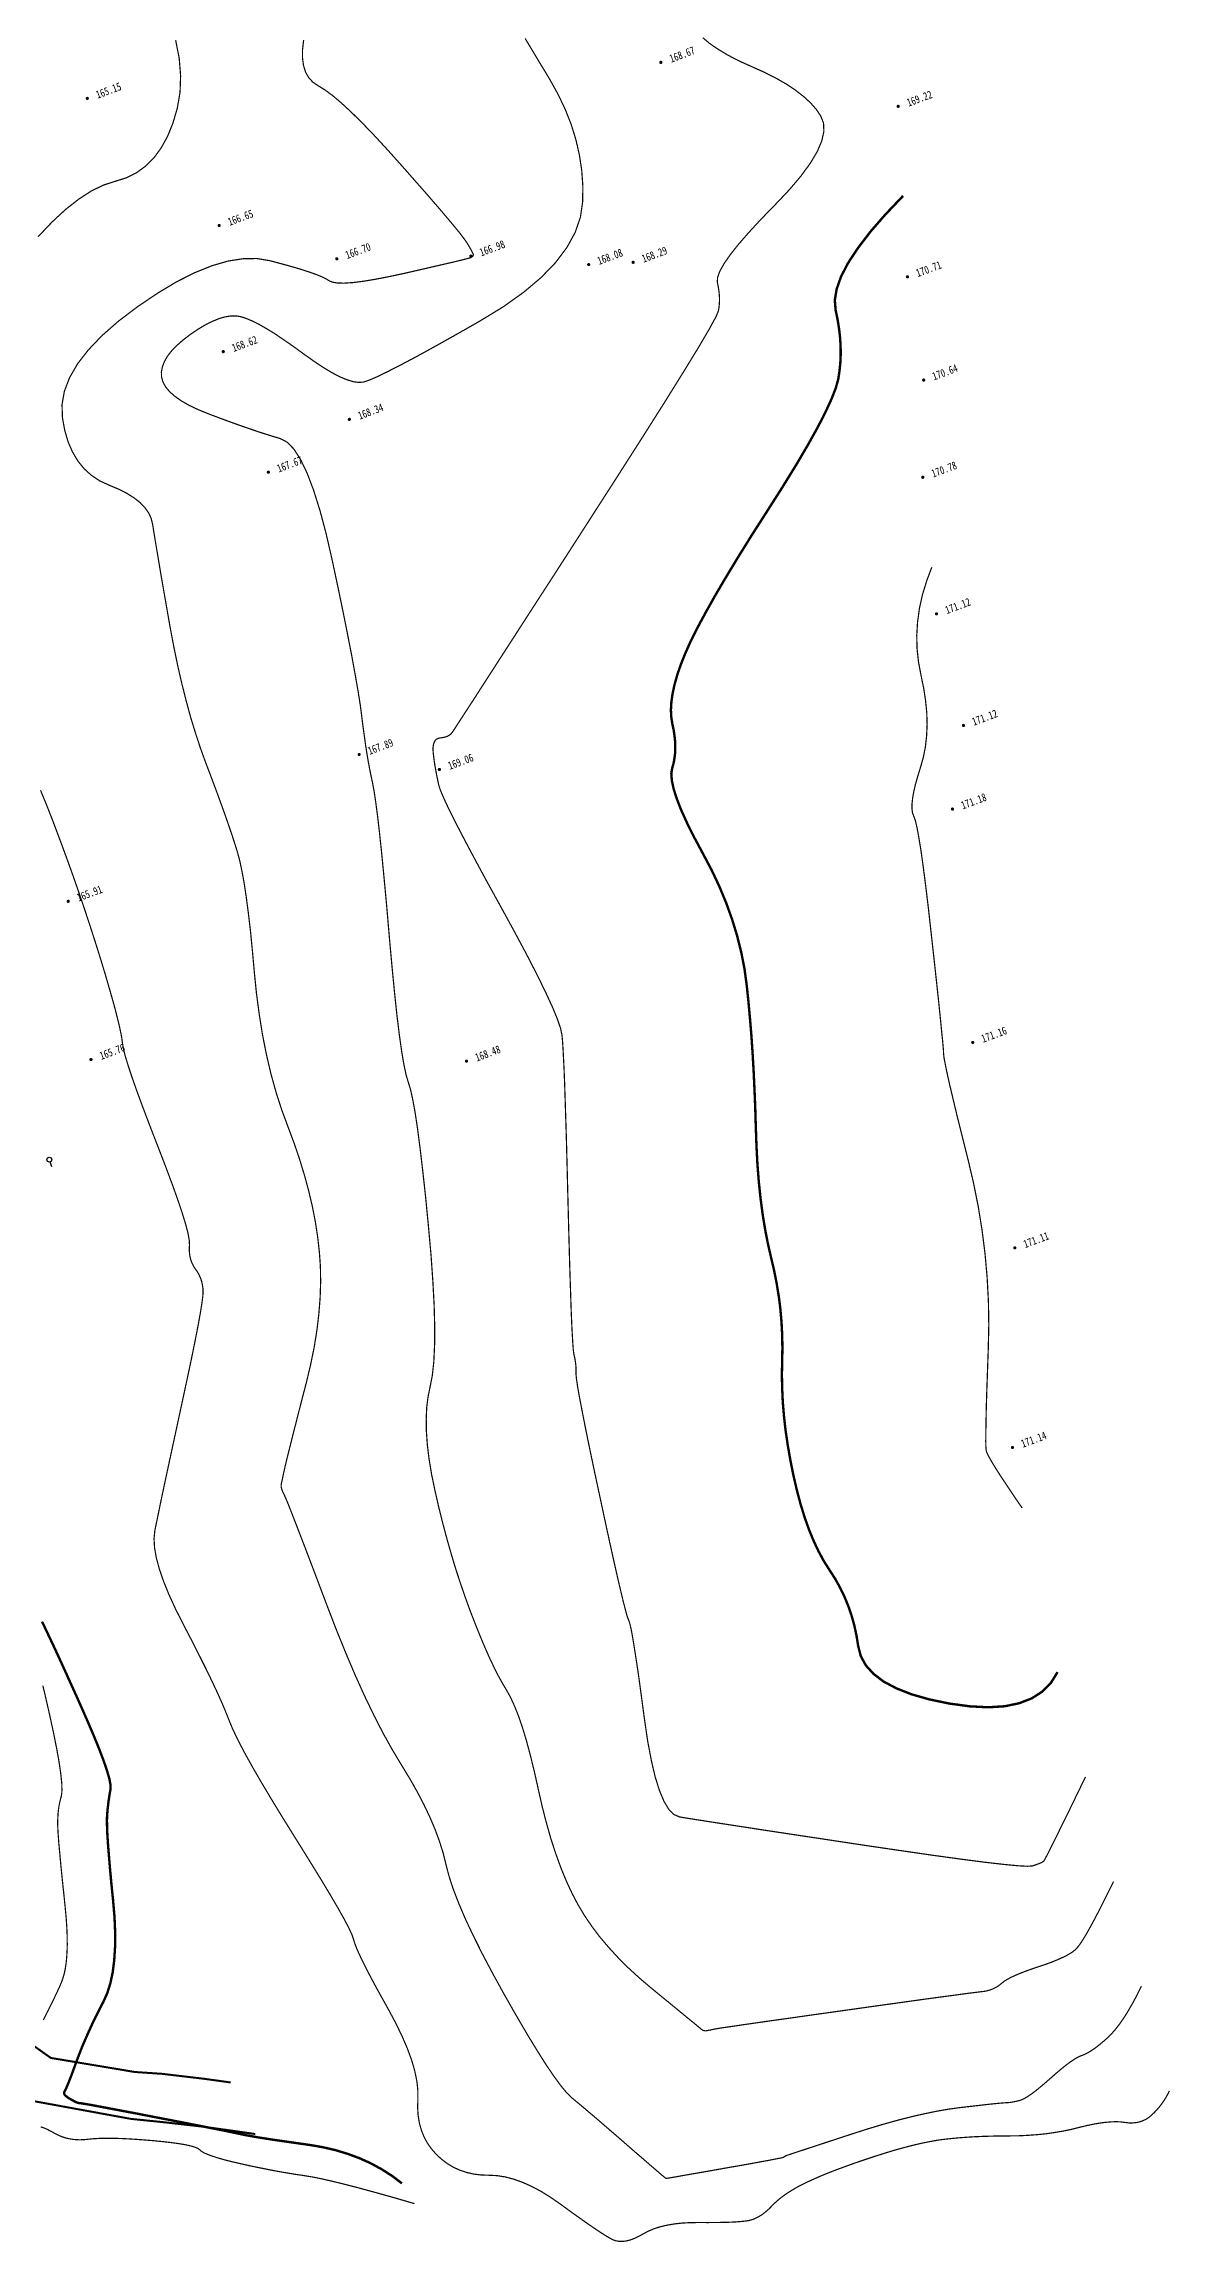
# Model space of a CAD drawing. Header units: millimetres. Extents: x -1471591 to 944464, y -468930 to 547002.
# Drawn here: x 659463 to 800165, y -254152 to 20590 of the extents above; entities that cross this region are included whole.
import ezdxf
from ezdxf.enums import TextEntityAlignment as Align

# ---------------------------------------------------------------- set-up
doc = ezdxf.new("R2010")
doc.units = ezdxf.units.MM
doc.header["$LTSCALE"] = 10
for name, color, linetype in [('DGX', 252, 'Continuous'), ('DLSS', 252, 'Continuous'), ('GCD', 252, 'Continuous'), ('ZBTZ', 252, 'Continuous')]:
    doc.layers.add(name, color=color, linetype=linetype)
doc.styles.add('宋体', font='', dxfattribs={"height": 1.25, "bigfont": 'hztxt.shx'})
doc.styles.get('宋体').set_extended_font_data('SimSun')

# ---------------------------------------------------------------- blocks, each defined once
blk = doc.blocks.new('gc325')
blk.add_line((0, 0), (0, 1.3))
blk.add_circle((0, 1.9), 0.6)
blk = doc.blocks.new('GC200')
at = {"layer": 'GCD', "const_width": 0.2, "flags": 128}
blk.add_lwpolyline([(-0.1, 0, 1), (0.1, 0, 1)], format="xyb", close=True, dxfattribs=at)
blk = doc.blocks.new('地形')
at = {"layer": 'DGX', "color": 252, "linetype": 'Continuous', "flags": 128}
for points, const_width in [([(217.85, -94.85), (217.47, -97.14), (216.87, -99.24), (216.07, -101.17), (215.05, -102.91), (213.9, -104.44), (212.71, -105.74), (211.47, -106.81), (210.19, -107.66), (208.86, -108.27), (207.49, -108.65), (206.07, -108.81), (204.61, -108.73), (203.06, -108.66), (201.36, -108.82), (199.51, -109.23), (197.53, -109.86), (195.4, -110.74), (193.12, -111.85)], 0.15), ([(169.18, -176.75), (169.25, -178.95), (169.28, -181.26), (169.28, -183.62), (169.27, -185.95), (169.24, -188.25), (169.19, -190.52), (169.12, -192.75), (169.03, -194.96), (168.93, -197.14), (168.81, -199.28), (168.68, -201.31), (168.54, -203.14), (168.41, -204.76), (168.27, -206.19), (168.13, -207.41), (167.99, -208.43), (167.85, -209.25), (167.71, -209.87), (167.57, -210.53), (167.46, -211.48), (167.38, -212.73), (167.32, -214.28), (167.28, -216.11), (167.27, -218.24), (167.28, -220.66), (167.31, -223.37), (167.34, -226.08), (167.34, -228.49), (167.31, -230.58), (167.25, -232.37), (167.16, -233.86), (167.04, -235.04), (166.88, -235.92), (166.7, -236.49), (166.52, -236.9), (166.38, -237.31), (166.28, -237.71), (166.22, -238.1), (166.19, -238.48), (166.21, -238.86), (166.26, -239.23), (166.34, -239.6), (166.44, -239.96), (166.5, -240.32), (166.53, -240.69), (166.54, -241.06), (166.51, -241.43), (166.45, -241.8), (166.37, -242.18), (166.25, -242.55), (166.02, -243.07), (165.59, -243.88), (164.97, -244.97), (164.15, -246.35), (163.13, -248.01), (161.91, -249.96), (160.49, -252.19), (158.88, -254.7), (157.25, -257.24), (155.77, -259.55), (154.44, -261.62), (153.27, -263.45), (152.25, -265.05), (151.39, -266.42), (150.68, -267.55), (150.12, -268.44), (149.69, -269.32), (149.36, -270.37), (149.12, -271.62), (148.98, -273.06), (148.93, -274.68), (148.98, -276.49), (149.12, -278.48), (149.36, -280.67), (149.63, -282.87), (149.86, -284.92), (150.06, -286.8), (150.22, -288.54), (150.35, -290.11), (150.44, -291.53), (150.49, -292.8), (150.51, -293.9), (150.55, -295.07), (150.68, -296.5), (150.88, -298.19), (151.17, -300.15), (151.54, -302.38), (151.99, -304.87), (152.52, -307.63), (153.13, -310.66), (153.73, -313.64), (154.25, -316.29), (154.68, -318.59), (155.02, -320.55), (155.27, -322.17), (155.43, -323.44), (155.5, -324.37), (155.48, -324.96), (155.45, -325.48), (155.45, -326.2), (155.51, -327.11), (155.61, -328.22), (155.76, -329.54), (155.95, -331.05), (156.2, -332.76), (156.49, -334.66), (156.75, -336.61), (156.92, -338.42), (157, -340.1), (156.99, -341.65), (156.88, -343.07), (156.68, -344.36), (156.38, -345.52), (155.99, -346.54), (155.61, -347.5), (155.32, -348.44), (155.14, -349.37), (155.06, -350.28), (155.08, -351.18), (155.2, -352.06), (155.43, -352.93), (155.75, -353.78), (156.16, -354.59), (156.64, -355.34), (157.19, -356.03), (157.81, -356.65), (158.5, -357.21), (159.26, -357.71), (160.08, -358.14), (160.98, -358.51), (161.91, -358.91), (162.83, -359.43), (163.74, -360.07), (164.63, -360.83), (165.52, -361.71), (166.4, -362.7), (167.26, -363.82), (168.12, -365.06), (168.93, -366.3), (169.68, -367.41), (170.35, -368.4), (170.95, -369.26), (171.48, -370), (171.94, -370.61), (172.33, -371.1), (172.64, -371.46), (172.95, -371.73), (173.31, -371.94), (173.71, -372.11), (174.17, -372.22), (174.68, -372.28), (175.24, -372.28), (175.85, -372.23), (176.51, -372.13), (177.22, -372.04), (177.98, -372.01), (178.78, -372.05), (179.64, -372.16), (180.54, -372.33), (181.49, -372.57), (182.49, -372.88), (183.53, -373.26), (184.56, -373.65), (185.5, -373.99), (186.36, -374.3), (187.12, -374.56), (187.8, -374.78), (188.4, -374.95), (188.91, -375.09), (189.33, -375.18), (189.71, -375.23), (190.11, -375.24), (190.52, -375.21), (190.95, -375.14), (191.39, -375.04), (191.85, -374.89), (192.31, -374.71), (192.8, -374.48), (193.31, -374.25), (193.86, -374.04), (194.46, -373.85), (195.11, -373.68), (195.79, -373.54), (196.52, -373.41), (197.3, -373.31), (198.12, -373.24), (198.99, -373.18), (199.93, -373.13), (200.94, -373.1), (202.02, -373.09), (203.16, -373.1), (204.37, -373.11), (205.65, -373.15), (206.99, -373.2), (208.34, -373.27), (209.62, -373.35), (210.83, -373.46), (211.97, -373.58), (213.05, -373.72), (214.05, -373.88), (215, -374.05), (215.87, -374.25), (216.73, -374.47), (217.62, -374.71), (218.54, -374.98), (219.5, -375.27), (220.48, -375.59), (221.51, -375.94), (222.56, -376.31), (223.65, -376.71), (224.74, -377.1), (225.83, -377.45), (226.9, -377.76), (227.95, -378.04), (228.99, -378.27), (230.02, -378.47), (231.03, -378.63), (232.03, -378.75), (232.98, -378.86), (233.87, -378.99), (234.69, -379.14), (235.43, -379.31), (236.11, -379.5), (236.72, -379.7), (237.26, -379.93), (237.72, -380.17), (238.15, -380.4), (238.59, -380.57), (239.02, -380.69), (239.45, -380.76), (239.88, -380.77), (240.31, -380.74), (240.73, -380.65), (241.16, -380.5), (241.59, -380.32), (242, -380.12), (242.41, -379.89), (242.81, -379.65), (243.2, -379.38), (243.58, -379.09), (243.96, -378.78), (244.33, -378.44)], 0.15), ([(232.84, -100.43), (232.29, -101.51), (231.91, -102.51), (231.7, -103.44), (231.66, -104.31), (231.79, -105.1), (232.09, -105.82), (232.56, -106.47), (233.15, -107.22), (233.79, -108.21), (234.48, -109.44), (235.23, -110.93), (236.04, -112.67), (236.9, -114.65), (237.81, -116.88), (238.78, -119.36), (239.72, -121.83), (240.55, -124.01), (241.26, -125.93), (241.85, -127.56), (242.33, -128.92), (242.69, -130), (242.93, -130.8), (243.06, -131.32), (243.13, -131.69), (243.19, -132.01), (243.23, -132.29), (243.26, -132.52), (243.28, -132.71), (243.3, -132.86), (243.3, -132.96), (243.28, -133.02), (243.26, -133.06), (243.24, -133.09), (243.2, -133.13), (243.16, -133.15), (243.11, -133.18), (243.05, -133.2), (242.99, -133.21), (242.91, -133.23), (242.71, -133.22), (242.26, -133.18), (241.57, -133.1), (240.62, -132.99), (239.43, -132.83), (237.99, -132.64), (236.3, -132.42), (234.36, -132.16), (232.41, -131.87), (230.7, -131.58), (229.22, -131.29), (227.96, -130.99), (226.94, -130.68), (226.15, -130.37), (225.59, -130.05), (225.27, -129.73), (224.99, -129.37), (224.57, -128.93), (224.01, -128.42), (223.32, -127.84), (222.49, -127.18), (221.52, -126.45), (220.42, -125.65), (219.18, -124.77), (217.76, -123.96), (216.12, -123.38), (214.26, -123), (212.19, -122.85), (209.9, -122.91), (207.39, -123.18), (204.66, -123.68), (201.72, -124.39), (198.83, -125.25), (196.28, -126.22), (194.07, -127.29), (192.19, -128.45), (190.65, -129.72), (189.45, -131.08), (188.59, -132.54), (188.06, -134.11), (187.78, -135.67), (187.67, -137.15), (187.74, -138.53), (187.97, -139.82), (188.37, -141.02), (188.94, -142.13), (189.68, -143.14), (190.6, -144.06), (191.52, -144.93), (192.3, -145.78), (192.93, -146.61), (193.43, -147.42), (193.77, -148.22), (193.98, -149), (194.04, -149.76), (193.95, -150.5), (193.78, -151.35), (193.57, -152.4), (193.32, -153.68), (193.03, -155.17), (192.7, -156.87), (192.34, -158.79), (191.94, -160.92), (191.5, -163.27), (191.08, -165.7), (190.71, -168.06), (190.4, -170.35), (190.15, -172.57), (189.95, -174.73), (189.82, -176.83), (189.74, -178.85), (189.72, -180.81), (189.73, -182.68), (189.73, -184.44), (189.72, -186.08), (189.7, -187.6), (189.67, -189.01), (189.63, -190.3), (189.58, -191.48), (189.52, -192.55), (189.42, -193.66), (189.22, -194.98), (188.95, -196.51), (188.58, -198.25), (188.13, -200.2), (187.6, -202.36), (186.97, -204.73), (186.26, -207.31), (185.56, -209.96), (184.96, -212.56), (184.45, -215.1), (184.04, -217.58), (183.73, -220), (183.52, -222.36), (183.41, -224.67), (183.4, -226.92), (183.4, -229.11), (183.34, -231.24), (183.21, -233.33), (183.02, -235.36), (182.77, -237.33), (182.45, -239.26), (182.06, -241.13), (181.61, -242.94), (181.08, -244.74), (180.43, -246.56), (179.68, -248.39), (178.82, -250.23), (177.86, -252.09), (176.79, -253.97), (175.6, -255.86), (174.32, -257.77), (173.04, -259.58), (171.91, -261.21), (170.92, -262.63), (170.06, -263.87), (169.35, -264.9), (168.77, -265.74), (168.34, -266.39), (168.04, -266.84), (167.83, -267.17), (167.63, -267.47), (167.46, -267.74), (167.31, -267.98), (167.18, -268.18), (167.07, -268.35), (166.99, -268.48), (166.93, -268.58), (166.88, -268.68), (166.84, -268.8), (166.82, -268.93), (166.8, -269.09), (166.8, -269.27), (166.8, -269.47), (166.82, -269.68), (166.84, -269.92), (166.87, -270.37), (166.9, -271.22), (166.92, -272.46), (166.94, -274.11), (166.96, -276.15), (166.98, -278.59), (166.99, -281.43), (167, -284.66), (167.03, -288.01), (167.12, -291.18), (167.25, -294.18), (167.44, -297.01), (167.68, -299.66), (167.97, -302.14), (168.32, -304.44), (168.71, -306.56), (169.09, -308.56), (169.4, -310.48), (169.62, -312.3), (169.77, -314.05), (169.84, -315.71), (169.83, -317.28), (169.75, -318.77), (169.59, -320.18), (169.43, -321.65), (169.35, -323.35), (169.37, -325.26), (169.46, -327.4), (169.65, -329.75), (169.92, -332.32), (170.28, -335.12), (170.72, -338.13), (171.2, -341.1), (171.66, -343.75), (172.11, -346.09), (172.53, -348.11), (172.95, -349.82), (173.34, -351.22), (173.72, -352.3), (174.08, -353.07), (174.46, -353.73), (174.89, -354.48), (175.36, -355.33), (175.89, -356.27), (176.46, -357.31), (177.08, -358.44), (177.75, -359.67), (178.47, -361), (179.17, -362.29), (179.78, -363.4), (180.3, -364.36), (180.73, -365.14), (181.06, -365.75), (181.31, -366.2), (181.47, -366.47), (181.54, -366.58), (181.56, -366.6), (181.58, -366.62), (181.59, -366.64), (181.61, -366.65), (181.62, -366.66), (181.63, -366.66), (181.64, -366.67), (181.65, -366.67), (181.65, -366.67), (181.66, -366.67), (181.67, -366.67), (181.68, -366.67), (181.68, -366.67), (181.69, -366.67), (181.7, -366.67), (181.71, -366.68), (181.83, -366.7), (182.18, -366.77), (182.75, -366.88), (183.54, -367.02), (184.56, -367.21), (185.81, -367.45), (187.27, -367.72), (188.97, -368.03), (190.66, -368.35), (192.13, -368.62), (193.38, -368.84), (194.41, -369.03), (195.22, -369.16), (195.8, -369.26), (196.16, -369.31), (196.3, -369.32), (196.33, -369.3), (196.37, -369.29), (196.41, -369.28), (196.44, -369.27), (196.49, -369.26), (196.53, -369.25), (196.58, -369.25), (196.63, -369.24), (196.81, -369.24), (197.25, -369.26), (197.94, -369.28), (198.9, -369.32), (200.11, -369.37), (201.58, -369.43), (203.31, -369.5), (205.3, -369.58), (207.37, -369.68), (209.33, -369.81), (211.19, -369.97), (212.95, -370.16), (214.6, -370.38), (216.15, -370.62), (217.59, -370.89), (218.94, -371.19), (220.16, -371.49), (221.23, -371.76), (222.17, -371.99), (222.96, -372.19), (223.6, -372.36), (224.11, -372.5), (224.47, -372.6), (224.68, -372.67), (224.84, -372.72), (225.01, -372.77), (225.2, -372.82), (225.4, -372.86), (225.62, -372.9), (225.86, -372.94), (226.11, -372.97), (226.38, -373), (226.7, -373.01), (227.09, -372.97), (227.55, -372.88), (228.08, -372.75), (228.69, -372.57), (229.37, -372.34), (230.12, -372.07), (230.95, -371.76), (231.78, -371.44), (232.53, -371.17), (233.22, -370.94), (233.84, -370.75), (234.4, -370.61), (234.88, -370.52), (235.29, -370.46), (235.64, -370.46), (235.97, -370.45), (236.34, -370.42), (236.75, -370.35), (237.2, -370.25), (237.69, -370.12), (238.22, -369.95), (238.79, -369.75), (239.39, -369.52), (240.04, -369.23), (240.72, -368.86), (241.45, -368.41), (242.21, -367.88), (243.01, -367.27), (243.84, -366.58), (244.72, -365.81), (245.64, -364.96)], 0.15), ([(258.83, -109.96), (259.16, -111.77), (259.52, -113.71), (259.91, -115.79), (260.23, -117.92), (260.41, -120), (260.45, -122.04), (260.33, -124.03), (260.07, -125.98), (259.67, -127.88), (259.12, -129.74), (258.42, -131.56), (257.48, -133.28), (256.19, -134.85), (254.55, -136.26), (252.56, -137.53), (250.23, -138.64), (247.55, -139.6), (244.52, -140.41), (241.14, -141.06), (237.78, -141.6), (234.8, -142.06), (232.19, -142.44), (229.97, -142.73), (228.12, -142.94), (226.65, -143.08), (225.55, -143.13), (224.84, -143.1), (224.29, -142.94), (223.69, -142.62), (223.04, -142.12), (222.34, -141.47), (221.59, -140.64), (220.8, -139.64), (219.96, -138.48), (219.06, -137.15), (218.17, -135.8), (217.33, -134.59), (216.55, -133.5), (215.81, -132.56), (215.13, -131.74), (214.49, -131.06), (213.91, -130.51), (213.38, -130.09), (212.84, -129.78), (212.21, -129.56), (211.5, -129.41), (210.71, -129.35), (209.83, -129.38), (208.86, -129.48), (207.82, -129.67), (206.69, -129.94), (205.58, -130.28), (204.61, -130.65), (203.76, -131.05), (203.04, -131.5), (202.45, -131.99), (201.99, -132.51), (201.65, -133.07), (201.45, -133.67), (201.39, -134.31), (201.49, -135), (201.74, -135.73), (202.15, -136.5), (202.71, -137.32), (203.43, -138.19), (204.31, -139.1), (205.34, -140.05), (206.43, -141), (207.46, -141.89), (208.45, -142.73), (209.39, -143.51), (210.28, -144.24), (211.12, -144.91), (211.91, -145.52), (212.65, -146.08), (213.29, -146.8), (213.78, -147.91), (214.1, -149.41), (214.27, -151.29), (214.28, -153.56), (214.14, -156.21), (213.84, -159.25), (213.38, -162.68), (212.86, -166.15), (212.37, -169.32), (211.9, -172.19), (211.47, -174.77), (211.06, -177.04), (210.69, -179.02), (210.35, -180.7), (210.03, -182.08), (209.74, -183.29), (209.48, -184.45), (209.23, -185.56), (209.01, -186.62), (208.81, -187.64), (208.64, -188.61), (208.49, -189.54), (208.36, -190.42), (208.18, -191.45), (207.88, -192.86), (207.47, -194.63), (206.94, -196.77), (206.29, -199.27), (205.52, -202.15), (204.64, -205.39), (203.63, -209), (202.64, -212.6), (201.78, -215.81), (201.05, -218.64), (200.46, -221.09), (200, -223.16), (199.68, -224.84), (199.49, -226.14), (199.43, -227.05), (199.38, -227.96), (199.2, -229.24), (198.9, -230.89), (198.47, -232.92), (197.91, -235.32), (197.23, -238.08), (196.43, -241.23), (195.49, -244.74), (194.52, -248.27), (193.57, -251.47), (192.67, -254.33), (191.8, -256.85), (190.96, -259.04), (190.16, -260.9), (189.4, -262.41), (188.67, -263.6), (187.99, -264.68), (187.35, -265.89), (186.78, -267.24), (186.25, -268.72), (185.77, -270.34), (185.35, -272.09), (184.98, -273.97), (184.67, -275.99), (184.39, -278.06), (184.16, -280.09), (183.96, -282.09), (183.8, -284.05), (183.67, -285.98), (183.59, -287.87), (183.54, -289.73), (183.52, -291.56), (183.54, -293.31), (183.58, -294.95), (183.64, -296.48), (183.72, -297.9), (183.83, -299.21), (183.96, -300.41), (184.12, -301.49), (184.3, -302.47), (184.45, -303.48), (184.54, -304.66), (184.57, -306.02), (184.53, -307.55), (184.42, -309.25), (184.24, -311.12), (184, -313.17), (183.69, -315.4), (183.38, -317.66), (183.15, -319.82), (182.98, -321.89), (182.9, -323.85), (182.88, -325.73), (182.94, -327.5), (183.07, -329.17), (183.27, -330.75), (183.55, -332.29), (183.93, -333.85), (184.4, -335.44), (184.97, -337.04), (185.63, -338.67), (186.38, -340.32), (187.23, -341.99), (188.17, -343.68), (189.1, -345.28), (189.91, -346.68), (190.6, -347.87), (191.17, -348.86), (191.63, -349.64), (191.96, -350.22), (192.18, -350.6), (192.27, -350.77), (192.31, -350.83), (192.36, -350.89), (192.41, -350.95), (192.47, -350.99), (192.54, -351.03), (192.62, -351.07), (192.7, -351.1), (192.79, -351.12), (192.88, -351.14), (192.98, -351.16), (193.08, -351.18), (193.19, -351.2), (193.29, -351.21), (193.41, -351.23), (193.52, -351.24), (193.64, -351.26), (194, -351.32), (194.83, -351.49), (196.12, -351.77), (197.89, -352.15), (200.13, -352.64), (202.83, -353.24), (206.01, -353.94), (209.65, -354.75), (213.31, -355.56), (216.53, -356.28), (219.32, -356.9), (221.66, -357.43), (223.57, -357.87), (225.04, -358.2), (226.07, -358.45), (226.66, -358.59), (227.02, -358.68), (227.38, -358.74), (227.74, -358.77), (228.08, -358.77), (228.42, -358.74), (228.76, -358.69), (229.08, -358.61), (229.4, -358.5), (229.75, -358.38), (230.18, -358.29), (230.69, -358.22), (231.27, -358.17), (231.94, -358.14), (232.68, -358.13), (233.5, -358.14), (234.39, -358.17), (235.29, -358.2), (236.12, -358.21), (236.87, -358.19), (237.55, -358.15), (238.15, -358.1), (238.69, -358.01), (239.14, -357.91), (239.53, -357.78), (239.95, -357.56), (240.52, -357.18), (241.23, -356.64), (242.08, -355.93), (243.08, -355.06), (244.23, -354.03), (245.51, -352.84), (246.95, -351.48)], 0.15), ([(279.65, -117.65), (280.22, -118.66), (280.96, -119.71), (281.85, -120.82), (282.9, -121.98), (284.12, -123.19), (285.35, -124.4), (286.44, -125.58), (287.39, -126.73), (288.19, -127.84), (288.86, -128.92), (289.39, -129.96), (289.78, -130.97), (290.02, -131.95), (290.04, -132.92), (289.72, -133.91), (289.06, -134.93), (288.08, -135.97), (286.76, -137.03), (285.11, -138.12), (283.13, -139.23), (280.82, -140.36), (278.49, -141.46), (276.47, -142.48), (274.74, -143.42), (273.32, -144.28), (272.2, -145.06), (271.38, -145.76), (270.86, -146.38), (270.64, -146.92), (270.56, -147.41), (270.47, -147.88), (270.36, -148.33), (270.23, -148.76), (270.08, -149.18), (269.91, -149.57), (269.72, -149.95), (269.51, -150.31), (268.94, -150.92), (267.63, -152.05), (265.6, -153.7), (262.84, -155.86), (259.36, -158.54), (255.14, -161.74), (250.2, -165.45), (244.54, -169.68), (238.88, -173.9), (233.95, -177.56), (229.76, -180.68), (226.31, -183.25), (223.6, -185.27), (221.62, -186.73), (220.38, -187.65), (219.87, -188.02), (219.72, -188.11), (219.56, -188.17), (219.38, -188.21), (219.19, -188.24), (218.98, -188.24), (218.76, -188.22), (218.51, -188.18), (218.26, -188.12), (218, -188.09), (217.76, -188.12), (217.54, -188.21), (217.35, -188.37), (217.17, -188.6), (217.01, -188.89), (216.87, -189.25), (216.75, -189.67), (216.64, -190.13), (216.53, -190.6), (216.43, -191.08), (216.34, -191.56), (216.25, -192.05), (216.17, -192.54), (216.09, -193.05), (216.01, -193.56), (215.98, -194.28), (216.03, -195.4), (216.15, -196.92), (216.36, -198.84), (216.64, -201.17), (217, -203.91), (217.43, -207.04), (217.95, -210.58), (218.46, -214.13), (218.88, -217.29), (219.21, -220.08), (219.44, -222.48), (219.59, -224.5), (219.65, -226.14), (219.61, -227.39), (219.48, -228.26), (219.23, -229.16), (218.81, -230.51), (218.24, -232.31), (217.5, -234.54), (216.59, -237.23), (215.53, -240.36), (214.3, -243.93), (212.91, -247.95), (211.53, -251.95), (210.33, -255.45), (209.31, -258.47), (208.46, -260.99), (207.8, -263.02), (207.32, -264.56), (207.01, -265.61), (206.89, -266.17), (206.85, -266.48), (206.8, -266.79), (206.74, -267.09), (206.67, -267.39), (206.59, -267.68), (206.5, -267.97), (206.39, -268.26), (206.28, -268.54), (206.14, -269.03), (205.94, -269.95), (205.69, -271.28), (205.39, -273.04), (205.03, -275.21), (204.62, -277.81), (204.16, -280.83), (203.65, -284.27), (203.14, -287.71), (202.71, -290.71), (202.35, -293.28), (202.07, -295.41), (201.86, -297.12), (201.72, -298.38), (201.65, -299.22), (201.66, -299.62), (201.66, -299.97), (201.58, -300.66), (201.4, -301.69), (201.13, -303.06), (200.78, -304.76), (200.34, -306.81), (199.8, -309.19), (199.18, -311.9), (198.59, -314.63), (198.17, -317.05), (197.9, -319.14), (197.8, -320.93), (197.86, -322.4), (198.07, -323.55), (198.45, -324.39), (198.99, -324.91), (199.85, -325.41), (201.18, -326.16), (202.99, -327.18), (205.28, -328.46), (208.04, -330.01), (211.27, -331.81), (214.99, -333.88), (219.17, -336.21), (223.34, -338.51), (227, -340.52), (230.14, -342.21), (232.76, -343.6), (234.88, -344.68), (236.48, -345.46), (237.56, -345.93), (238.13, -346.1), (238.43, -346.11), (238.7, -346.12), (238.93, -346.12), (239.14, -346.12), (239.32, -346.11), (239.46, -346.09), (239.58, -346.07), (239.66, -346.05), (239.86, -345.9), (240.31, -345.5), (241.01, -344.86), (241.95, -343.98), (243.15, -342.85), (244.61, -341.48), (246.31, -339.86), (248.26, -338)], 0.15), ([(296.15, -144.94), (293.27, -146.34), (290.75, -147.71), (288.6, -149.06), (286.8, -150.37), (285.37, -151.66), (284.31, -152.93), (283.6, -154.16), (283.26, -155.37), (283.08, -156.55), (282.85, -157.68), (282.58, -158.76), (282.26, -159.81), (281.9, -160.8), (281.49, -161.76), (281.04, -162.67), (280.55, -163.54), (279.88, -164.47), (278.9, -165.57), (277.62, -166.84), (276.03, -168.29), (274.13, -169.91), (271.92, -171.7), (269.4, -173.66), (266.58, -175.79), (263.72, -177.93), (261.11, -179.94), (258.74, -181.81), (256.62, -183.53), (254.74, -185.12), (253.1, -186.56), (251.71, -187.86), (250.56, -189.03), (249.59, -190.1), (248.74, -191.14), (248, -192.15), (247.38, -193.12), (246.87, -194.05), (246.47, -194.95), (246.2, -195.82), (246.03, -196.64), (245.91, -197.44), (245.75, -198.19), (245.56, -198.9), (245.33, -199.56), (245.07, -200.19), (244.77, -200.77), (244.44, -201.32), (244.07, -201.82), (243.73, -202.42), (243.49, -203.25), (243.33, -204.32), (243.27, -205.61), (243.29, -207.14), (243.41, -208.9), (243.62, -210.89), (243.92, -213.12), (244.22, -215.44), (244.41, -217.72), (244.49, -219.95), (244.46, -222.14), (244.33, -224.29), (244.09, -226.39), (243.75, -228.45), (243.29, -230.47), (242.77, -232.49), (242.21, -234.53), (241.62, -236.62), (240.99, -238.73), (240.32, -240.89), (239.62, -243.07), (238.89, -245.29), (238.12, -247.55), (237.37, -249.79), (236.69, -251.95), (236.09, -254.04), (235.57, -256.05), (235.12, -257.99), (234.75, -259.85), (234.45, -261.64), (234.22, -263.35), (234.01, -265.01), (233.74, -266.66), (233.42, -268.28), (233.04, -269.88), (232.6, -271.46), (232.11, -273.02), (231.56, -274.56), (230.96, -276.08), (230.35, -277.61), (229.79, -279.2), (229.26, -280.84), (228.78, -282.54), (228.34, -284.29), (227.95, -286.1), (227.6, -287.96), (227.29, -289.88), (227.04, -291.77), (226.86, -293.58), (226.76, -295.3), (226.73, -296.93), (226.78, -298.48), (226.9, -299.93), (227.09, -301.3), (227.36, -302.57), (227.63, -303.81), (227.82, -305.06), (227.94, -306.31), (227.98, -307.58), (227.95, -308.85), (227.84, -310.13), (227.65, -311.42), (227.39, -312.72), (227.25, -314.03), (227.44, -315.35), (227.97, -316.68), (228.82, -318.02), (230.01, -319.36), (231.52, -320.72), (233.37, -322.09), (235.54, -323.46), (237.81, -324.68), (239.93, -325.6), (241.9, -326.2), (243.73, -326.48), (245.41, -326.46), (246.94, -326.13), (248.33, -325.48), (249.57, -324.52)], 0.3), ([(132.94, -274.14), (133.03, -275.12), (133.14, -276.41), (133.27, -278.01), (133.41, -279.92), (133.56, -282.14), (133.73, -284.67), (133.88, -287.21), (133.99, -289.45), (134.05, -291.4), (134.06, -293.06), (134.02, -294.42), (133.94, -295.49), (133.8, -296.26), (133.62, -296.75), (133.42, -297.08), (133.22, -297.43), (133.02, -297.79), (132.82, -298.15), (132.63, -298.53), (132.43, -298.91), (132.24, -299.31), (132.05, -299.71), (131.84, -300.23), (131.58, -300.96), (131.27, -301.9), (130.92, -303.06), (130.53, -304.43), (130.08, -306.02), (129.59, -307.82), (129.06, -309.84), (128.49, -311.88), (127.88, -313.75), (127.23, -315.44), (126.55, -316.96), (125.84, -318.31), (125.09, -319.48), (124.31, -320.48), (123.49, -321.31), (122.67, -322.05), (121.88, -322.78), (121.12, -323.51), (120.39, -324.24), (119.69, -324.96), (119.01, -325.67), (118.37, -326.38), (117.75, -327.09), (117.18, -327.75), (116.68, -328.34), (116.24, -328.84), (115.86, -329.26), (115.54, -329.6), (115.29, -329.86), (115.11, -330.04), (114.98, -330.14), (114.91, -330.21), (114.87, -330.3), (114.86, -330.4), (114.88, -330.53), (114.94, -330.68), (115.03, -330.84), (115.15, -331.03), (115.31, -331.23), (115.48, -331.43), (115.63, -331.61), (115.77, -331.76), (115.89, -331.89), (116, -331.99), (116.09, -332.06), (116.17, -332.11), (116.23, -332.14), (116.41, -332.23), (116.83, -332.47), (117.49, -332.85), (118.38, -333.39), (119.52, -334.08), (120.9, -334.92), (122.52, -335.9), (124.38, -337.04), (126.26, -338.19), (127.94, -339.22), (129.42, -340.13), (130.69, -340.92), (131.77, -341.58), (132.64, -342.13), (133.32, -342.56), (133.79, -342.86), (134.23, -343.14), (134.82, -343.49), (135.54, -343.92), (136.41, -344.41), (137.42, -344.98), (138.58, -345.61), (139.87, -346.32), (141.31, -347.1), (142.77, -347.95), (144.14, -348.86), (145.42, -349.84), (146.61, -350.87), (147.71, -351.97), (148.72, -353.14), (149.64, -354.37), (150.46, -355.66)], 0.3), ([(283.26, -189.66), (282.05, -191.05), (280.96, -192.47), (280.01, -193.93), (279.2, -195.43), (278.51, -196.98), (277.96, -198.56), (277.55, -200.18), (277.26, -201.83), (277.01, -203.47), (276.68, -205.02), (276.29, -206.49), (275.82, -207.87), (275.27, -209.16), (274.66, -210.37), (273.97, -211.5), (273.21, -212.54), (272.47, -213.5), (271.83, -214.37), (271.3, -215.17), (270.88, -215.89), (270.56, -216.53), (270.35, -217.1), (270.24, -217.58), (270.24, -217.98), (270.24, -218.53), (270.13, -219.45), (269.9, -220.73), (269.57, -222.39), (269.12, -224.41), (268.56, -226.8), (267.89, -229.56), (267.1, -232.68), (266.31, -235.81), (265.61, -238.56), (265, -240.93), (264.48, -242.92), (264.05, -244.54), (263.72, -245.79), (263.48, -246.66), (263.32, -247.15), (263.2, -247.63), (263.06, -248.44), (262.88, -249.6), (262.67, -251.1), (262.44, -252.95), (262.17, -255.13), (261.88, -257.66), (261.56, -260.53), (261.17, -263.55), (260.69, -266.53), (260.1, -269.47), (259.41, -272.38), (258.62, -275.24), (257.73, -278.07), (256.74, -280.86), (255.64, -283.61), (254.57, -286.19), (253.63, -288.46), (252.83, -290.41), (252.18, -292.05), (251.66, -293.37), (251.27, -294.39), (251.03, -295.09), (250.93, -295.48), (250.92, -295.81), (250.98, -296.34), (251.1, -297.08), (251.28, -298.01), (251.52, -299.14), (251.83, -300.48), (252.19, -302.01), (252.62, -303.74)], 0.15), ([(110.67, -333.23), (110.99, -333.49), (111.31, -333.8), (111.63, -334.15), (111.97, -334.55), (112.32, -334.94), (112.7, -335.3), (113.11, -335.63), (113.56, -335.92), (114.04, -336.18), (114.55, -336.41), (115.09, -336.6), (115.66, -336.75), (116.29, -336.92), (117, -337.14), (117.8, -337.42), (118.67, -337.75), (119.63, -338.14), (120.67, -338.59), (121.79, -339.1), (122.99, -339.66), (124.16, -340.23), (125.18, -340.75), (126.06, -341.22), (126.8, -341.65), (127.39, -342.03), (127.83, -342.37), (128.13, -342.66), (128.28, -342.9), (128.41, -343.14), (128.65, -343.44), (129.01, -343.78), (129.46, -344.17), (130.03, -344.62), (130.71, -345.12), (131.49, -345.66), (132.39, -346.26), (133.32, -346.87), (134.24, -347.45), (135.14, -348.01), (136.01, -348.55), (136.87, -349.06), (137.71, -349.55), (138.52, -350.01), (139.32, -350.45), (140.19, -350.95), (141.23, -351.59), (142.44, -352.39), (143.82, -353.33), (145.37, -354.42), (147.09, -355.66), (148.98, -357.04), (151.04, -358.58)], 0.15)]:
    blk.add_lwpolyline(points, dxfattribs=dict(at, const_width=const_width))
at = {"layer": 'DGX', "color": 252, "linetype": 'Continuous', "const_width": 0.15}
blk.add_lwpolyline([(130.24, -281.67), (130.19, -282.01), (130.15, -282.36), (130.11, -282.7), (130.06, -283.05), (130.02, -283.39), (129.97, -283.73), (129.93, -284.07), (129.88, -284.41), (129.84, -284.74), (129.79, -285.07), (129.75, -285.39), (129.7, -285.7), (129.66, -286.02), (129.61, -286.32), (129.57, -286.62), (129.53, -286.92), (129.48, -287.21), (129.44, -287.5), (129.4, -287.78), (129.35, -288.06), (129.31, -288.33), (129.27, -288.59), (129.22, -288.86), (129.18, -289.11), (129.14, -289.36), (129.1, -289.61), (129.06, -289.85), (129.01, -290.09), (128.97, -290.32), (128.93, -290.55), (128.89, -290.77), (128.85, -290.99), (128.81, -291.2), (128.76, -291.41), (128.72, -291.61), (128.68, -291.81), (128.64, -292), (128.6, -292.19), (128.56, -292.37), (128.52, -292.55), (128.48, -292.72), (128.44, -292.89), (128.4, -293.05), (128.36, -293.21), (128.32, -293.36), (128.28, -293.51), (128.24, -293.65), (128.21, -293.79), (128.17, -293.92), (128.13, -294.05), (128.09, -294.17), (128.05, -294.29), (128.01, -294.4), (127.97, -294.51), (127.94, -294.62), (127.9, -294.71), (127.86, -294.81), (127.82, -294.9), (127.79, -294.98), (127.75, -295.06), (127.71, -295.13), (127.67, -295.2), (127.64, -295.26), (127.6, -295.33), (127.57, -295.39), (127.53, -295.45), (127.49, -295.5), (127.46, -295.56), (127.42, -295.61), (127.39, -295.66), (127.35, -295.7), (127.32, -295.75), (127.28, -295.8), (127.25, -295.85), (127.21, -295.9), (127.18, -295.95), (127.14, -296.01), (127.11, -296.06), (127.07, -296.11), (127.04, -296.16), (127.01, -296.21), (126.97, -296.27), (126.94, -296.32), (126.91, -296.38), (126.88, -296.43), (126.84, -296.49), (126.81, -296.54), (126.78, -296.6), (126.75, -296.66), (126.72, -296.71), (126.69, -296.77), (126.65, -296.83), (126.62, -296.89), (126.59, -296.95), (126.56, -297.01), (126.53, -297.07), (126.5, -297.13), (126.47, -297.19), (126.44, -297.25), (126.41, -297.32), (126.38, -297.38), (126.35, -297.44), (126.33, -297.5), (126.3, -297.57), (126.27, -297.63), (126.24, -297.7), (126.21, -297.76), (126.18, -297.83), (126.16, -297.9), (126.13, -297.96), (126.1, -298.03), (126.07, -298.1), (126.05, -298.17), (126.02, -298.24), (125.99, -298.3), (125.97, -298.37), (125.94, -298.44), (125.92, -298.52), (125.89, -298.59), (125.87, -298.66), (125.84, -298.73), (125.81, -298.8), (125.79, -298.88), (125.77, -298.95), (125.74, -299.02), (125.72, -299.1), (125.69, -299.17), (125.67, -299.25), (125.64, -299.33), (125.62, -299.41), (125.59, -299.49), (125.57, -299.57), (125.54, -299.65), (125.52, -299.74), (125.49, -299.82), (125.47, -299.91), (125.44, -300), (125.41, -300.09), (125.39, -300.19), (125.36, -300.28), (125.33, -300.38), (125.3, -300.48), (125.27, -300.58), (125.24, -300.69), (125.21, -300.79), (125.18, -300.9), (125.15, -301.01), (125.12, -301.12), (125.09, -301.24), (125.06, -301.36), (125.02, -301.47), (124.99, -301.59), (124.96, -301.72), (124.92, -301.84), (124.89, -301.97), (124.85, -302.1), (124.82, -302.23), (124.78, -302.36), (124.74, -302.5), (124.71, -302.63), (124.67, -302.77), (124.63, -302.91), (124.59, -303.06), (124.55, -303.2), (124.51, -303.35), (124.47, -303.5), (124.43, -303.65), (124.39, -303.8), (124.35, -303.96), (124.31, -304.11), (124.27, -304.27), (124.22, -304.43), (124.18, -304.6), (124.14, -304.76), (124.09, -304.93), (124.05, -305.1), (124, -305.27), (123.96, -305.45), (123.91, -305.62), (123.87, -305.8), (123.82, -305.98), (123.77, -306.16), (123.72, -306.35), (123.68, -306.53), (123.63, -306.72), (123.58, -306.91), (123.53, -307.1), (123.48, -307.3), (123.43, -307.49), (123.38, -307.69), (123.32, -307.89), (123.27, -308.09), (123.22, -308.29), (123.17, -308.49), (123.11, -308.69), (123.06, -308.88), (123.01, -309.08), (122.95, -309.28), (122.9, -309.48), (122.85, -309.67), (122.79, -309.87), (122.74, -310.06), (122.68, -310.25), (122.63, -310.43), (122.57, -310.62), (122.52, -310.8), (122.46, -310.98), (122.4, -311.16), (122.35, -311.33), (122.29, -311.51), (122.23, -311.68), (122.18, -311.85), (122.12, -312.02), (122.06, -312.18), (122.01, -312.34), (121.95, -312.5), (121.89, -312.66), (121.83, -312.82), (121.78, -312.97), (121.72, -313.12), (121.66, -313.27), (121.6, -313.42), (121.54, -313.57), (121.48, -313.71), (121.42, -313.85), (121.36, -313.99), (121.3, -314.12), (121.24, -314.26), (121.18, -314.39), (121.12, -314.52), (121.06, -314.65), (121, -314.77), (120.94, -314.9), (120.88, -315.02), (120.82, -315.14), (120.76, -315.25), (120.69, -315.37), (120.63, -315.48), (120.57, -315.59), (120.51, -315.7), (120.45, -315.81), (120.38, -315.91), (120.32, -316.01), (120.26, -316.11), (120.19, -316.21), (120.13, -316.3), (120.07, -316.39), (120, -316.49), (119.94, -316.57), (119.87, -316.66), (119.81, -316.74), (119.74, -316.83), (119.68, -316.91), (119.61, -316.98), (119.55, -317.06), (119.48, -317.13), (119.42, -317.21), (119.35, -317.28), (119.28, -317.35), (119.21, -317.43), (119.15, -317.5), (119.08, -317.57), (119.01, -317.64), (118.94, -317.71), (118.87, -317.78), (118.8, -317.85), (118.72, -317.92), (118.65, -317.99), (118.58, -318.07), (118.5, -318.14), (118.43, -318.21), (118.35, -318.29), (118.27, -318.36), (118.2, -318.44), (118.12, -318.51), (118.04, -318.59), (117.96, -318.67), (117.88, -318.74), (117.8, -318.82), (117.72, -318.9), (117.64, -318.98), (117.55, -319.06), (117.47, -319.14), (117.38, -319.22), (117.3, -319.3), (117.21, -319.38), (117.13, -319.46), (117.04, -319.54), (116.95, -319.63), (116.86, -319.71), (116.77, -319.79), (116.68, -319.88), (116.59, -319.96), (116.5, -320.05), (116.41, -320.13), (116.31, -320.22), (116.22, -320.3), (116.13, -320.39), (116.03, -320.48), (115.93, -320.57), (115.84, -320.66), (115.74, -320.74), (115.64, -320.83)], dxfattribs=at)
at = {"layer": 'DLSS', "linetype": 'Continuous', "lineweight": 25, "const_width": 0.25, "flags": 128}
for points, elevation in [([(134.84, -336.35), (131.92, -334.77), (127.2, -332.34), (124.07, -330.92), (114.86, -325.6), (108.7, -316.51), (107.89, -311.37), (107.59, -301.42), (107.67, -291.5), (107.38, -291.27), (106.09, -277.1), (104.84, -272.33), (101.55, -263.82), (98.01, -257.51), (87.56, -240.18), (84.63, -235.81), (81.54, -231.52), (75.95, -224.42), (67.16, -212.28), (61.52, -204.11), (58.04, -197.99), (54.81, -191.36)], 318.32), ([(135.45, -343.46), (130.03, -340.5), (125.5, -338.19), (121.56, -336.24), (110.3, -329.51), (104.05, -320.68), (101.98, -311.12), (101.61, -301.98), (101.65, -296.56), (101.69, -292.08), (101.08, -283.85), (99.42, -274.83), (94.99, -264.48), (82.96, -244.08), (80.82, -240.4), (78.36, -237.39), (70.4, -226.84), (62.68, -216.18), (56.77, -207.53), (53.5, -202.24), (53.2, -201.31), (50.24, -195.21)], 318.2)]:
    blk.add_lwpolyline(points, dxfattribs=dict(at, elevation=elevation))
at = {"layer": 'DLSS', "linetype": 'Continuous', "const_width": 0.125, "flags": 128}
for points, elevation in [([(134.84, -336.35), (131.92, -334.77), (127.2, -332.34), (124.07, -330.92), (114.86, -325.6), (108.7, -316.51), (107.89, -311.37), (107.59, -301.42), (107.67, -291.5), (107.38, -291.27), (106.09, -277.1), (104.84, -272.33), (101.55, -263.82), (98.01, -257.51), (87.56, -240.18), (84.63, -235.81), (81.54, -231.52), (75.95, -224.42), (67.16, -212.28), (61.52, -204.11), (58.04, -197.99), (54.81, -191.36)], 318.32), ([(135.45, -343.46), (130.03, -340.5), (125.5, -338.19), (121.56, -336.24), (110.3, -329.51), (104.05, -320.68), (101.98, -311.12), (101.61, -301.98), (101.65, -296.56), (101.69, -292.08), (101.08, -283.85), (99.42, -274.83), (94.99, -264.48), (82.96, -244.08), (80.82, -240.4), (78.36, -237.39), (70.4, -226.84), (62.68, -216.18), (56.77, -207.53), (53.5, -202.24), (53.2, -201.31), (50.24, -195.21)], 318.2)]:
    blk.add_lwpolyline(points, dxfattribs=dict(at, elevation=elevation))
at = {"layer": 'GCD', "linetype": 'Continuous'}
ref = blk.add_blockref('GC200', (204.96, -97.8, 317.4), dxfattribs=at)
ref.add_attrib('height', '165.15', dxfattribs={"linetype": 'Continuous', "height": 1, "style": '宋体', "width": 0.8}).set_placement((206.16, -97.8, 317.4), align=Align.MIDDLE_LEFT)
ref = blk.add_blockref('GC200', (214.83, -118.46, 318.9), dxfattribs=at)
ref.add_attrib('height', '166.65', dxfattribs={"linetype": 'Continuous', "height": 1, "style": '宋体', "width": 0.8}).set_placement((216.03, -118.46, 318.9), align=Align.MIDDLE_LEFT)
ref = blk.add_blockref('GC200', (273.66, -118.7, 320.92), dxfattribs=at)
ref.add_attrib('height', '168.67', dxfattribs={"linetype": 'Continuous', "height": 1, "style": '宋体', "width": 0.8}).set_placement((274.86, -118.7, 320.92), align=Align.MIDDLE_LEFT)
ref = blk.add_blockref('GC200', (227.13, -127.5, 318.95), dxfattribs=at)
ref.add_attrib('height', '166.70', dxfattribs={"linetype": 'Continuous', "height": 1, "style": '宋体', "width": 0.8}).set_placement((228.33, -127.5, 318.95), align=Align.MIDDLE_LEFT)
ref = blk.add_blockref('GC200', (209.78, -133.4, 320.87), dxfattribs=at)
ref.add_attrib('height', '168.62', dxfattribs={"linetype": 'Continuous', "height": 1, "style": '宋体', "width": 0.8}).set_placement((210.98, -133.4, 320.87), align=Align.MIDDLE_LEFT)
ref = blk.add_blockref('GC200', (242.95, -133.06, 319.23), dxfattribs=at)
ref.add_attrib('height', '166.98', dxfattribs={"linetype": 'Continuous', "height": 1, "style": '宋体', "width": 0.8}).set_placement((244.15, -133.06, 319.23), align=Align.MIDDLE_LEFT)
ref = blk.add_blockref('GC200', (299.51, -134.24, 321.46), dxfattribs=at)
ref.add_attrib('height', '169.22', dxfattribs={"linetype": 'Continuous', "height": 1, "style": '宋体', "width": 0.8}).set_placement((300.71, -134.24, 321.46), align=Align.MIDDLE_LEFT)
ref = blk.add_blockref('GC200', (256.36, -139.21, 320.33), dxfattribs=at)
ref.add_attrib('height', '168.08', dxfattribs={"linetype": 'Continuous', "height": 1, "style": '宋体', "width": 0.8}).set_placement((257.56, -139.21, 320.33), align=Align.MIDDLE_LEFT)
ref = blk.add_blockref('GC200', (261.66, -140.9, 320.54), dxfattribs=at)
ref.add_attrib('height', '168.29', dxfattribs={"linetype": 'Continuous', "height": 1, "style": '宋体', "width": 0.8}).set_placement((262.86, -140.9, 320.54), align=Align.MIDDLE_LEFT)
ref = blk.add_blockref('GC200', (221.57, -146.85, 320.59), dxfattribs=at)
ref.add_attrib('height', '168.34', dxfattribs={"linetype": 'Continuous', "height": 1, "style": '宋体', "width": 0.8}).set_placement((222.77, -146.85, 320.59), align=Align.MIDDLE_LEFT)
ref = blk.add_blockref('GC200', (209.78, -149.49, 319.92), dxfattribs=at)
ref.add_attrib('height', '167.67', dxfattribs={"linetype": 'Continuous', "height": 1, "style": '宋体', "width": 0.8}).set_placement((210.98, -149.49, 319.92), align=Align.MIDDLE_LEFT)
ref = blk.add_blockref('GC200', (293.12, -154.6, 322.96), dxfattribs=at)
ref.add_attrib('height', '170.71', dxfattribs={"linetype": 'Continuous', "height": 1, "style": '宋体', "width": 0.8}).set_placement((294.32, -154.6, 322.96), align=Align.MIDDLE_LEFT)
ref = blk.add_blockref('GC200', (290.5, -167.4, 322.89), dxfattribs=at)
ref.add_attrib('height', '170.64', dxfattribs={"linetype": 'Continuous', "height": 1, "style": '宋体', "width": 0.8}).set_placement((291.7, -167.4, 322.89), align=Align.MIDDLE_LEFT)
ref = blk.add_blockref('GC200', (286.14, -178.74, 323.03), dxfattribs=at)
ref.add_attrib('height', '170.78', dxfattribs={"linetype": 'Continuous', "height": 1, "style": '宋体', "width": 0.8}).set_placement((287.34, -178.74, 323.03), align=Align.MIDDLE_LEFT)
ref = blk.add_blockref('GC200', (208.04, -186.52, 320.14), dxfattribs=at)
ref.add_attrib('height', '167.89', dxfattribs={"linetype": 'Continuous', "height": 1, "style": '宋体', "width": 0.8}).set_placement((209.24, -186.52, 320.14), align=Align.MIDDLE_LEFT)
ref = blk.add_blockref('GC200', (167.56, -190.96, 318.16), dxfattribs=at)
ref.add_attrib('height', '165.91', dxfattribs={"linetype": 'Continuous', "height": 1, "style": '宋体', "width": 0.8}).set_placement((168.76, -190.96, 318.16), align=Align.MIDDLE_LEFT)
ref = blk.add_blockref('GC200', (216.77, -191.78, 321.31), dxfattribs=at)
ref.add_attrib('height', '169.06', dxfattribs={"linetype": 'Continuous', "height": 1, "style": '宋体', "width": 0.8}).set_placement((217.97, -191.78, 321.31), align=Align.MIDDLE_LEFT)
ref = blk.add_blockref('GC200', (281.77, -195.32, 323.37), dxfattribs=at)
ref.add_attrib('height', '171.12', dxfattribs={"linetype": 'Continuous', "height": 1, "style": '宋体', "width": 0.8}).set_placement((282.97, -195.32, 323.37), align=Align.MIDDLE_LEFT)
ref = blk.add_blockref('GC200', (163.29, -210.48, 318.01), dxfattribs=at)
ref.add_attrib('height', '165.76', dxfattribs={"linetype": 'Continuous', "height": 1, "style": '宋体', "width": 0.8}).set_placement((164.49, -210.48, 318.01), align=Align.MIDDLE_LEFT)
ref = blk.add_blockref('GC200', (280.03, -209.57, 323.37), dxfattribs=at)
ref.add_attrib('height', '171.12', dxfattribs={"linetype": 'Continuous', "height": 1, "style": '宋体', "width": 0.8}).set_placement((281.23, -209.57, 323.37), align=Align.MIDDLE_LEFT)
ref = blk.add_blockref('GC200', (275.08, -218.88, 323.43), dxfattribs=at)
ref.add_attrib('height', '171.18', dxfattribs={"linetype": 'Continuous', "height": 1, "style": '宋体', "width": 0.8}).set_placement((276.28, -218.88, 323.43), align=Align.MIDDLE_LEFT)
ref = blk.add_blockref('GC200', (207.17, -227.12, 320.73), dxfattribs=at)
ref.add_attrib('height', '168.48', dxfattribs={"linetype": 'Continuous', "height": 1, "style": '宋体', "width": 0.8}).set_placement((208.37, -227.12, 320.73), align=Align.MIDDLE_LEFT)
ref = blk.add_blockref('GC200', (267.23, -247.09, 323.4), dxfattribs=at)
ref.add_attrib('height', '171.16', dxfattribs={"linetype": 'Continuous', "height": 1, "style": '宋体', "width": 0.8}).set_placement((268.43, -247.09, 323.4), align=Align.MIDDLE_LEFT)
ref = blk.add_blockref('GC200', (263.16, -272.97, 323.36), dxfattribs=at)
ref.add_attrib('height', '171.11', dxfattribs={"linetype": 'Continuous', "height": 1, "style": '宋体', "width": 0.8}).set_placement((264.36, -272.97, 323.36), align=Align.MIDDLE_LEFT)
ref = blk.add_blockref('GC200', (254.14, -296.24, 323.39), dxfattribs=at)
ref.add_attrib('height', '171.14', dxfattribs={"linetype": 'Continuous', "height": 1, "style": '宋体', "width": 0.8}).set_placement((255.34, -296.24, 323.39), align=Align.MIDDLE_LEFT)
at = {"layer": 'ZBTZ', "linetype": 'Continuous', "xscale": 0.5, "yscale": 0.5, "zscale": 0.5}
blk.add_blockref('gc325', (154.03, -221.33, 152.25), dxfattribs=at)

msp = doc.modelspace()

# ---------------------------------------------------------------- block references
at = {"xscale": 1000, "yscale": 1000, "zscale": 1000, "rotation": 20.51376453450802}
msp.add_blockref('地形', (438640.4, 33561.1, -152250), dxfattribs=at)

doc.saveas('drawing.dxf')
